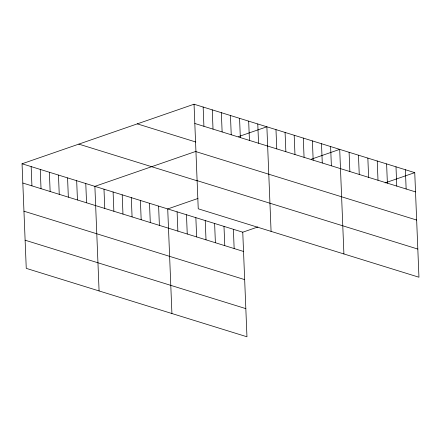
<?xml version="1.0" encoding="UTF-8"?>
<svg xmlns="http://www.w3.org/2000/svg" width="441" height="441" viewBox="0 0 441 441"><rect width="100%" height="100%" fill="white"/><g stroke="black" fill="none" stroke-linecap="round" stroke-linejoin="round"><path stroke-width="0.66" d="M22.05 163.776L242.759 232.198L246.96 336.786L26.251 268.365L22.05 163.776L194.04 104.214L414.749 172.635L418.95 277.224L198.241 208.802L194.04 104.214M195.826 151.401L94.881 186.356L99.082 290.944M238.498 136.622L266.877 126.793L271.077 231.382M197.987 198.45L167.718 208.935L171.918 313.523M311.329 159.201L339.708 149.372L343.908 253.961M242.759 232.198L257.891 226.961M385.109 182.899L414.749 172.635M194.817 123.474L415.521 191.896M137.283 123.866L195.81 142.013M195.947 151.632L416.651 220.053M197.11 180.645L417.82 249.066M78.807 144.119L197.16 180.81M22.822 183.037L243.531 251.458M23.952 211.195L244.661 279.616M25.12 240.207L245.824 308.628M405.367 169.73L406.144 188.991M395.99 166.819L396.762 186.08M386.608 163.914L387.385 183.175M377.231 161.004L378.003 180.264M367.849 158.099L368.621 177.359M358.467 155.188L359.244 174.449M349.09 152.283L349.862 171.543M330.607 146.55L331.378 165.81M321.5 143.727L322.272 162.988M312.399 140.905L313.171 160.166M303.292 138.083L304.064 157.343M294.186 135.26L294.963 154.521M285.084 132.438L285.856 151.698M275.978 129.615L276.755 148.876M257.77 123.971L258.547 143.231M248.669 121.148L249.441 140.409M239.562 118.326L240.334 137.586M230.461 115.503L231.233 134.764M233.377 229.292L234.149 248.553M221.354 112.681L222.126 131.942M223.995 226.382L224.772 245.643M212.248 109.859L213.025 129.119M214.618 223.477L215.39 242.737M203.147 107.036L203.918 126.297M205.236 220.566L206.013 239.827M195.859 217.661L196.631 236.922M186.477 214.75L187.249 234.011M177.095 211.845L177.872 231.106M158.611 206.112L159.388 225.373M149.51 203.29L150.282 222.551M140.403 200.468L141.175 219.728M131.302 197.645L132.074 216.906M122.196 194.823L122.967 214.083M113.094 192L113.866 211.261M103.988 189.178L104.76 208.439M85.78 183.533L86.552 202.794M76.673 180.711L77.451 199.971M67.572 177.888L68.344 197.149M58.466 175.066L59.243 194.327M49.364 172.244L50.136 191.504M40.258 169.421L41.03 188.682M31.157 166.599L31.928 185.859"/></g></svg>
